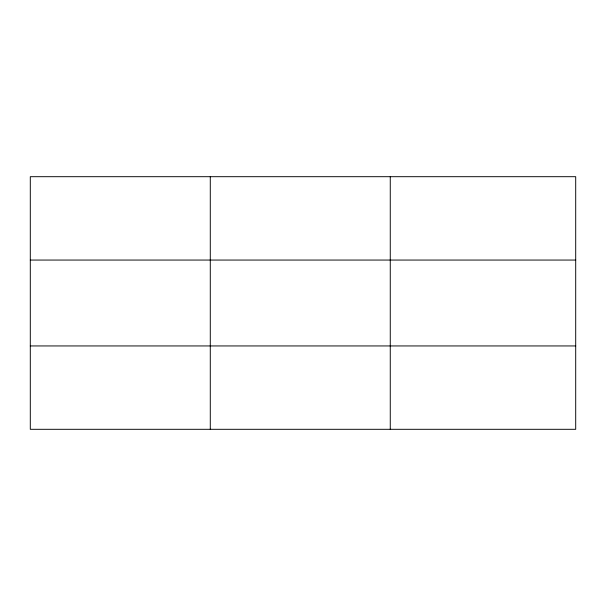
<?xml version="1.0" encoding="UTF-8"?>
<svg xmlns="http://www.w3.org/2000/svg" width="606" height="606" viewBox="0 0 606 606"><rect width="100%" height="100%" fill="white"/><g stroke="black" fill="none" stroke-linecap="round" stroke-linejoin="round"><path stroke-width="0.91" d="M210.282 176.694L210.282 429.306M390.264 176.694L390.264 429.306M575.7 260.057L575.7 176.694L30.3 176.694L30.3 429.306L575.7 429.306L575.7 260.057L30.3 260.057M30.3 345.943L575.7 345.943"/></g></svg>
